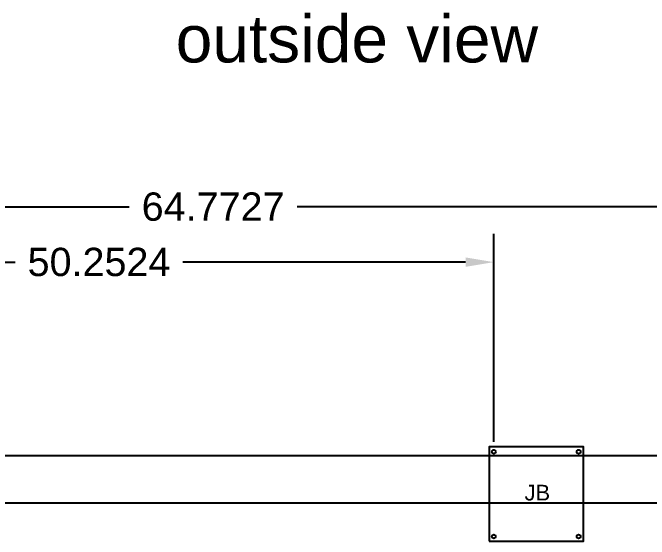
# Model space of a CAD drawing. Header units: inches. Extents: x -1574 to 492, y -294 to 234.
# Drawn here: x 237.49 to 278, y 97.4 to 130.89 of the extents above; entities that cross this region are included whole.
import ezdxf
from ezdxf.enums import TextEntityAlignment as Align

# ---------------------------------------------------------------- set-up
doc = ezdxf.new("R2010")
doc.units = ezdxf.units.IN
doc.header["$MEASUREMENT"] = 0
for name, color, linetype in [('Chamber', 9, 'Continuous'), ('DIMS', 171, 'Continuous'), ('EXTERIOR ELEC EQUIP', 190, 'Continuous'), ('EXTERIOR PLUMB EQUIP', 250, 'Continuous')]:
    doc.layers.add(name, color=color, linetype=linetype)
doc.styles.get("Standard").update_dxf_attribs({"font": 'ARIAL.TTF'})
doc.dimstyles.get("Standard").update_dxf_attribs({"dimtxt": 0.18, "dimasz": 0.18, "dimexe": 0.18, "dimexo": 0.0625, "dimgap": 0.09, "dimtad": 0, "dimtih": 1, "dimtoh": 1, "dimdec": 4, "dimzin": 0, "dimdsep": 46, "dimtxsty": 'Standard', "dimcen": 0.09, "dimadec": 0, "dimazin": 0, "dimtfac": 1, "dimtdec": 4, "dimtofl": 0, "dimtmove": 0, "dimatfit": 3, "dimfxl": 0, "dimtolj": 1, "dimtzin": 0, "dimarcsym": 0})

# ---------------------------------------------------------------- blocks, each defined once
blk = doc.blocks.new('*D104')
at = {"layer": 'Defpoints', "color": 0}
for p in [(268.107, 115.03), (268.107, 102.968), (217.854, 102.729)]:
    blk.add_point(p, dxfattribs=at)
at = {"layer": 'DIMS', "color": 0, "lineweight": -2}
for p, q in [((217.854, 103.354), (217.854, 116.83)), ((268.107, 103.593), (268.107, 116.83)), ((219.654, 115.03), (237.649, 115.03)), ((266.307, 115.03), (248.312, 115.03))]:
    blk.add_line(p, q, dxfattribs=at)
at = {"layer": 'DIMS', "color": 0}
for points in [[(219.654, 115.33), (219.654, 114.73), (217.854, 115.03)], [(266.307, 115.33), (266.307, 114.73), (268.107, 115.03)]]:
    blk.add_solid(points, dxfattribs=at)
at = {"layer": 'DIMS', "color": 0, "insert": (242.981, 115.03), "char_height": 1.8, "attachment_point": 5}
blk.add_mtext('\\A1;50.2524', dxfattribs=at)
blk = doc.blocks.new('*D105')
at = {"layer": 'Defpoints', "color": 0}
for p in [(282.627, 118.55), (217.854, 102.729), (282.627, 96.539)]:
    blk.add_point(p, dxfattribs=at)
at = {"layer": 'DIMS', "color": 0, "lineweight": -2}
for p, q in [((217.854, 103.354), (217.854, 120.35)), ((282.627, 97.164), (282.627, 120.35)), ((219.654, 118.55), (244.9, 118.55)), ((280.827, 118.55), (255.581, 118.55))]:
    blk.add_line(p, q, dxfattribs=at)
at = {"layer": 'DIMS', "color": 0}
for points in [[(219.654, 118.85), (219.654, 118.25), (217.854, 118.55)], [(280.827, 118.85), (280.827, 118.25), (282.627, 118.55)]]:
    blk.add_solid(points, dxfattribs=at)
at = {"layer": 'DIMS', "color": 0, "insert": (250.241, 118.55), "char_height": 1.8, "attachment_point": 5}
blk.add_mtext('\\A1;64.7727', dxfattribs=at)

msp = doc.modelspace()

# ---------------------------------------------------------------- linework, layer by layer
at = {"layer": 'Chamber'}
for p, q in [((217.85439, 102.72858), (333.85439, 102.72858)), ((221.85439, 99.72858), (329.85439, 99.72858))]:
    msp.add_line(p, q, dxfattribs=at)
at = {"layer": 'EXTERIOR ELEC EQUIP'}
msp.add_lwpolyline([(267.80391, 97.27238), (273.80391, 97.27238), (273.80391, 103.27238), (267.80391, 103.27238)], close=True, dxfattribs=at)
for centre in [(268.10675, 102.96776), (273.50108, 102.96776), (268.10675, 97.57699), (273.50108, 97.57699)]:
    msp.add_circle(centre, 0.12299, dxfattribs=at)

# ---------------------------------------------------------------- texts
msp.add_text('JB', height=1, dxfattribs=at).set_placement((270.87439, 99.87002), align=Align.CENTER)
at = {"layer": 'EXTERIOR PLUMB EQUIP'}
msp.add_text('outside view', height=3, dxfattribs=at).set_placement((247.86153, 127.73166))

# ---------------------------------------------------------------- dimensions: what is measured, and where the dimension line sits
at = {"layer": 'DIMS'}
for base, p2, picture, middle in [((282.62711, 118.55016), (282.62711, 96.53858), '*D105', (250.24075, 118.55016)), ((268.10675, 115.0295), (268.10675, 102.96776), '*D104', (242.98057, 115.0295))]:
    dim = msp.add_linear_dim(base=base, p1=(217.85439, 102.72858), p2=p2, dimstyle='Standard', override={"dimscale": 10}, dxfattribs=at)
    dim.commit()
    dim.dimension.update_dxf_attribs({"geometry": picture, "text_midpoint": middle})

doc.saveas('drawing.dxf')
